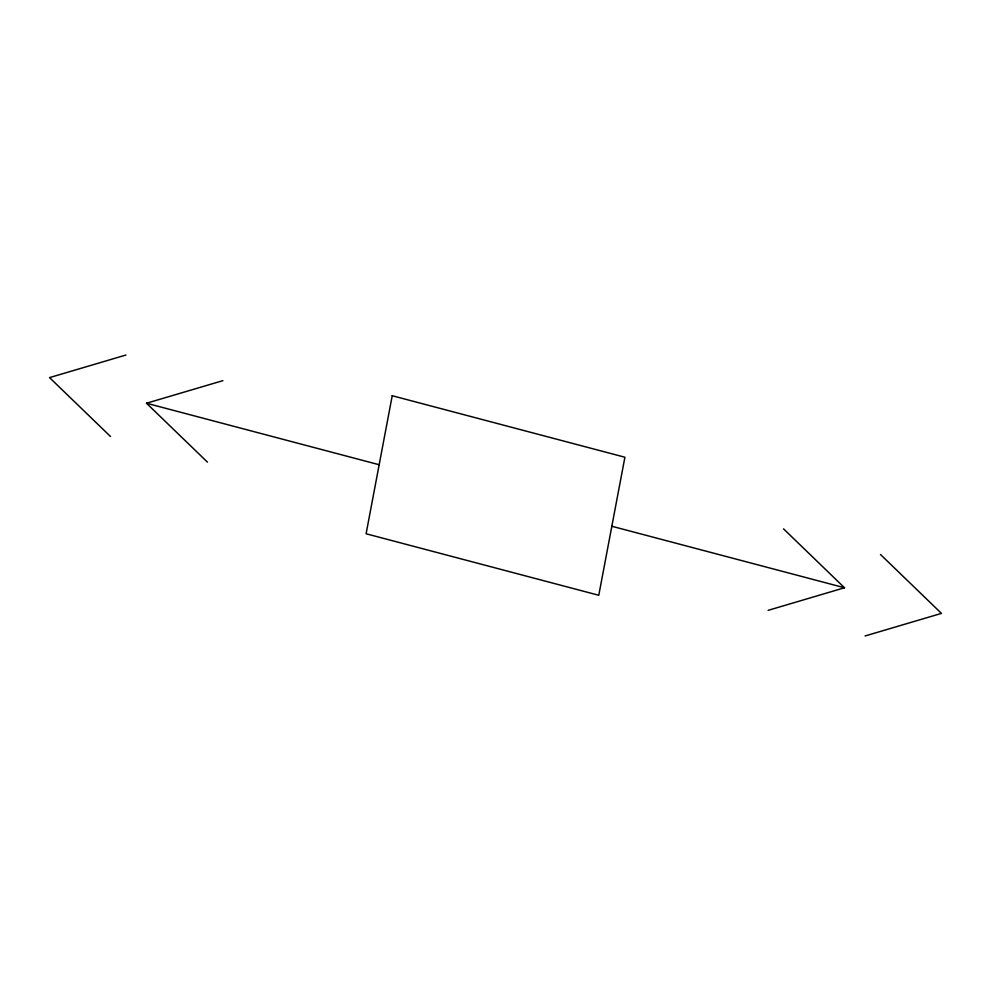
<?xml version="1.0" encoding="UTF-8"?>
<svg xmlns="http://www.w3.org/2000/svg" width="991" height="991" viewBox="0 0 991 991"><rect width="100%" height="100%" fill="white"/><g stroke="black" fill="none" stroke-linecap="round" stroke-linejoin="round"><path stroke-width="1.49" d="M125.931 355.026L49.55 377.608L110.509 436.498M207.453 462.128L146.495 403.238L222.876 380.655M768.124 610.345L844.505 587.762L783.547 528.872M865.069 635.974L941.45 613.392L880.491 554.502M146.495 403.238L379.169 464.742M611.831 526.258L844.505 587.762M392.225 395.731L366.1 533.765L598.775 595.269L624.9 457.235L392.225 395.731"/></g></svg>
